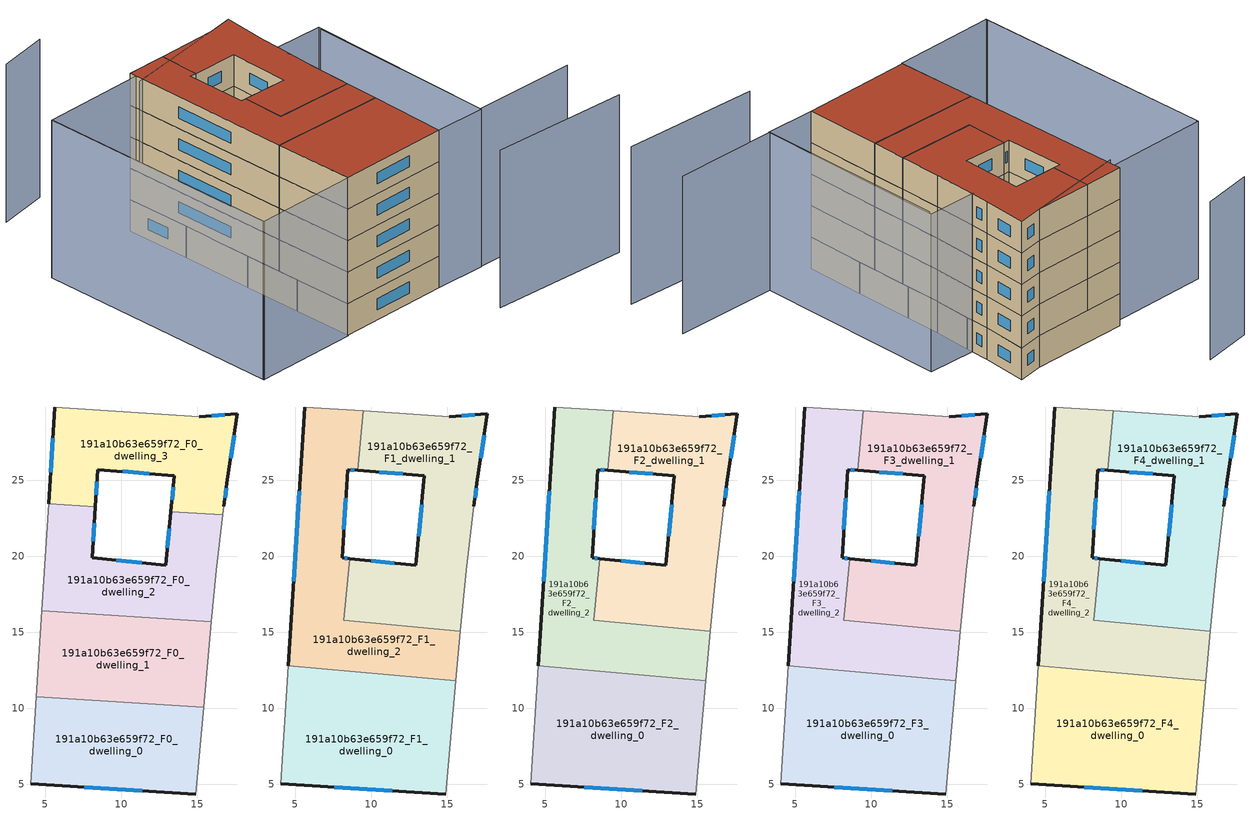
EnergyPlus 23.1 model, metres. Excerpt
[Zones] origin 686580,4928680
191a10b63e659f72_F0_dwelling_0
 floor ground (EU_floor_Construction): 15.42,10.05 14.9,4.36 4.05,5.01 4.42,10.75 z0
 wall outside (EU_wall_Construction): 4.05,5.01 14.9,4.36 z0:3
 wall adiabatic (EU_wall_Construction): 14.9,4.36 15.42,10.05 / 4.42,10.75 4.05,5.01 z0:3
 wall to 191a10b63e659f72_F0_dwelling_1 (EU_wall_Construction): 15.42,10.05 4.42,10.75 z0:3
 window (EU_Window_Construction): 7.58,4.8 11.37,4.57 z0.98:2.02
191a10b63e659f72_F0_dwelling_1
 floor ground (EU_floor_Construction): 15.93,15.69 15.42,10.05 4.42,10.75 4.78,16.4 z0
 wall to 191a10b63e659f72_F0_dwelling_2 (EU_wall_Construction): 15.93,15.69 4.78,16.4 z0:3
 wall adiabatic (EU_wall_Construction): 15.42,10.05 15.93,15.69 / 4.78,16.4 4.42,10.75 z0:3
 ceiling adiabatic (EU_roof_Construction): 15.42,10.05 15.93,15.69 4.78,16.4 4.55,12.8 15.58,11.79 z3
191a10b63e659f72_F0_dwelling_2
 floor ground (EU_floor_Construction): 16.69,22.71 16.24,19.07 15.93,15.69 4.78,16.4 5.23,23.44 8.3,23.25 8.09,19.88 12.93,19.41 13.27,22.93 z0
 wall outside (EU_wall_Construction): 13.27,22.93 12.93,19.41 8.09,19.88 8.3,23.25 z0:3
 wall adiabatic (EU_wall_Construction): 5.23,23.44 4.78,16.4 / 15.93,15.69 16.24,19.07 16.69,22.71 z0:3
 wall to 191a10b63e659f72_F0_dwelling_3 (EU_wall_Construction): 8.3,23.25 5.23,23.44 / 16.69,22.71 13.27,22.93 z0:3
 window (EU_Window_Construction): 8.16,20.98 8.23,22.15 / 11.36,19.56 9.67,19.73 / 13.16,21.78 13.04,20.55 z0.98:2.02
191a10b63e659f72_F0_dwelling_3
 floor ground (EU_floor_Construction): 17.64,29.37 16.98,25.01 16.76,23.28 16.69,22.71 13.27,22.93 13.5,25.29 8.45,25.69 8.3,23.25 5.23,23.44 5.63,29.8 15.14,29.16 z0
 wall outside (EU_wall_Construction): 16.76,23.28 16.98,25.01 17.64,29.37 15.14,29.16 / 8.3,23.25 8.45,25.69 13.5,25.29 13.27,22.93 / 5.63,29.8 5.23,23.44 z0:3
 wall adiabatic (EU_wall_Construction): 16.69,22.71 16.76,23.28 / 15.14,29.16 5.63,29.8 z0:3
 window (EU_Window_Construction): 16.83,23.85 16.91,24.45 / 13.43,24.52 13.35,23.7 / 10.09,25.56 11.86,25.42 / 8.35,24.04 8.4,24.9 / 5.5,27.73 5.36,25.51 / 16.83,29.31 15.96,29.23 / 17.2,26.43 17.43,27.96 z0.98:2.02
191a10b63e659f72_F1_dwelling_0
 floor to 191a10b63e659f72_F0_dwelling_0 (EU_floor_Construction): 15.42,10.05 14.9,4.36 4.05,5.01 4.42,10.75 z3
 floor to 191a10b63e659f72_F0_dwelling_1 (EU_floor_Construction): 15.58,11.79 15.42,10.05 4.42,10.75 4.55,12.8 z3
 wall outside (EU_wall_Construction): 4.05,5.01 14.9,4.36 z3:6
 wall adiabatic (EU_wall_Construction): 4.55,12.8 4.05,5.01 / 14.9,4.36 15.58,11.79 z3:6
 wall to 191a10b63e659f72_F1_dwelling_2 (EU_wall_Construction): 15.58,11.79 4.55,12.8 z3:6
 window (EU_Window_Construction): 7.58,4.8 11.37,4.57 z3.98:5.02
191a10b63e659f72_F1_dwelling_1
 floor to 191a10b63e659f72_F0_dwelling_3 (EU_floor_Construction): 17.64,29.37 16.98,25.01 16.76,23.28 16.69,22.71 13.27,22.93 13.5,25.29 9.12,25.64 9.48,29.54 15.14,29.16 z3
 floor to 191a10b63e659f72_F0_dwelling_2 (EU_floor_Construction): 16.69,22.71 16.24,19.07 15.93,15.69 8.25,16.18 8.59,19.84 12.93,19.41 13.27,22.93 z3
 floor adiabatic (EU_floor_Construction): 15.93,15.69 15.88,15.06 8.21,15.77 8.25,16.18 z3
 wall outside (EU_wall_Construction): 9.12,25.64 13.5,25.29 12.93,19.41 8.59,19.84 / 16.76,23.28 16.98,25.01 17.64,29.37 15.14,29.16 z3:6
 wall adiabatic (EU_wall_Construction): 15.88,15.06 16.24,19.07 16.76,23.28 / 15.14,29.16 9.48,29.54 z3:6
 wall to 191a10b63e659f72_F1_dwelling_2 (EU_wall_Construction): 8.59,19.84 8.21,15.77 15.88,15.06 / 9.48,29.54 9.12,25.64 z3:6
 window (EU_Window_Construction): 11.52,19.55 10,19.7 / 13.32,23.38 13.12,21.32 / 10.55,25.53 12.08,25.41 / 16.83,29.31 15.96,29.23 / 17.2,26.43 17.43,27.96 / 16.83,23.85 16.91,24.45 z3.98:5.02
191a10b63e659f72_F1_dwelling_2
 floor adiabatic (EU_floor_Construction): 15.88,15.06 15.58,11.79 4.55,12.8 4.78,16.4 8.25,16.18 8.21,15.77 z3
 floor to 191a10b63e659f72_F0_dwelling_3 (EU_floor_Construction): 9.48,29.54 9.12,25.64 8.45,25.69 8.3,23.25 5.23,23.44 5.63,29.8 z3
 floor to 191a10b63e659f72_F0_dwelling_2 (EU_floor_Construction): 8.3,23.25 8.09,19.88 8.59,19.84 8.25,16.18 4.78,16.4 5.23,23.44 z3
 wall outside (EU_wall_Construction): 8.59,19.84 8.09,19.88 8.45,25.69 9.12,25.64 / 5.63,29.8 4.55,12.8 z3:6
 wall adiabatic (EU_wall_Construction): 15.58,11.79 15.88,15.06 / 9.48,29.54 5.63,29.8 z3:6
 window (EU_Window_Construction): 8.43,19.85 8.25,19.87 / 5.28,24.27 4.9,18.33 / 8.67,25.68 8.9,25.66 / 8.21,21.77 8.33,23.8 z3.98:5.02
191a10b63e659f72_F2_dwelling_0
 floor to 191a10b63e659f72_F1_dwelling_0 (EU_floor_Construction): 15.58,11.79 14.9,4.36 4.05,5.01 4.55,12.8 z6
 wall outside (EU_wall_Construction): 4.05,5.01 14.9,4.36 z6:9
 wall adiabatic (EU_wall_Construction): 4.55,12.8 4.05,5.01 / 14.9,4.36 15.58,11.79 z6:9
 wall to 191a10b63e659f72_F2_dwelling_2 (EU_wall_Construction): 15.58,11.79 4.55,12.8 z6:9
 window (EU_Window_Construction): 7.58,4.8 11.37,4.57 z6.98:8.02
191a10b63e659f72_F2_dwelling_1
 floor to 191a10b63e659f72_F1_dwelling_1 (EU_floor_Construction): 17.64,29.37 16.98,25.01 16.76,23.28 16.24,19.07 15.88,15.06 8.21,15.77 8.59,19.84 12.93,19.41 13.5,25.29 9.12,25.64 9.48,29.54 15.14,29.16 z6
 wall outside (EU_wall_Construction): 9.12,25.64 13.5,25.29 12.93,19.41 8.59,19.84 / 16.76,23.28 16.98,25.01 17.64,29.37 15.14,29.16 z6:9
 wall adiabatic (EU_wall_Construction): 15.88,15.06 16.24,19.07 16.76,23.28 / 15.14,29.16 9.48,29.54 z6:9
 wall to 191a10b63e659f72_F2_dwelling_2 (EU_wall_Construction): 8.59,19.84 8.21,15.77 15.88,15.06 / 9.48,29.54 9.12,25.64 z6:9
 window (EU_Window_Construction): 11.52,19.55 10,19.7 / 13.32,23.38 13.12,21.32 / 10.55,25.53 12.08,25.41 / 16.83,29.31 15.96,29.23 / 17.2,26.43 17.43,27.96 / 16.83,23.85 16.91,24.45 z6.98:8.02
191a10b63e659f72_F2_dwelling_2
 floor to 191a10b63e659f72_F1_dwelling_2 (EU_floor_Construction): 9.48,29.54 9.12,25.64 8.45,25.69 8.09,19.88 8.59,19.84 8.21,15.77 15.88,15.06 15.58,11.79 4.55,12.8 5.63,29.8 z6
 wall outside (EU_wall_Construction): 8.59,19.84 8.09,19.88 8.45,25.69 9.12,25.64 / 5.63,29.8 4.55,12.8 z6:9
 wall adiabatic (EU_wall_Construction): 15.58,11.79 15.88,15.06 / 9.48,29.54 5.63,29.8 z6:9
 window (EU_Window_Construction): 8.43,19.85 8.25,19.87 / 5.28,24.27 4.9,18.33 / 8.67,25.68 8.9,25.66 / 8.21,21.77 8.33,23.8 z6.98:8.02
191a10b63e659f72_F3_dwelling_0
 floor to 191a10b63e659f72_F2_dwelling_0 (EU_floor_Construction): 15.58,11.79 14.9,4.36 4.05,5.01 4.55,12.8 z9
 wall outside (EU_wall_Construction): 4.05,5.01 14.9,4.36 z9:12
 wall adiabatic (EU_wall_Construction): 4.55,12.8 4.05,5.01 / 14.9,4.36 15.58,11.79 z9:12
 wall to 191a10b63e659f72_F3_dwelling_2 (EU_wall_Construction): 15.58,11.79 4.55,12.8 z9:12
 window (EU_Window_Construction): 7.58,4.8 11.37,4.57 z9.98:11.02
191a10b63e659f72_F3_dwelling_1
 floor to 191a10b63e659f72_F2_dwelling_1 (EU_floor_Construction): 17.64,29.37 16.98,25.01 16.76,23.28 16.24,19.07 15.88,15.06 8.21,15.77 8.59,19.84 12.93,19.41 13.5,25.29 9.12,25.64 9.48,29.54 15.14,29.16 z9
 wall outside (EU_wall_Construction): 9.12,25.64 13.5,25.29 12.93,19.41 8.59,19.84 / 16.76,23.28 16.98,25.01 17.64,29.37 15.14,29.16 z9:12
 wall adiabatic (EU_wall_Construction): 15.88,15.06 16.24,19.07 16.76,23.28 / 15.14,29.16 9.48,29.54 z9:12
 wall to 191a10b63e659f72_F3_dwelling_2 (EU_wall_Construction): 8.59,19.84 8.21,15.77 15.88,15.06 / 9.48,29.54 9.12,25.64 z9:12
 window (EU_Window_Construction): 11.52,19.55 10,19.7 / 13.32,23.38 13.12,21.32 / 10.55,25.53 12.08,25.41 / 16.83,29.31 15.96,29.23 / 17.2,26.43 17.43,27.96 / 16.83,23.85 16.91,24.45 z9.98:11.02
191a10b63e659f72_F3_dwelling_2
 floor to 191a10b63e659f72_F2_dwelling_2 (EU_floor_Construction): 9.48,29.54 9.12,25.64 8.45,25.69 8.09,19.88 8.59,19.84 8.21,15.77 15.88,15.06 15.58,11.79 4.55,12.8 5.63,29.8 z9
 wall outside (EU_wall_Construction): 8.59,19.84 8.09,19.88 8.45,25.69 9.12,25.64 / 5.63,29.8 4.55,12.8 z9:12
 wall adiabatic (EU_wall_Construction): 15.58,11.79 15.88,15.06 / 9.48,29.54 5.63,29.8 z9:12
 window (EU_Window_Construction): 8.43,19.85 8.25,19.87 / 5.28,24.27 4.9,18.33 / 8.67,25.68 8.9,25.66 / 8.21,21.77 8.33,23.8 z9.98:11.02
191a10b63e659f72_F4_dwelling_0
 floor to 191a10b63e659f72_F3_dwelling_0 (EU_floor_Construction): 15.58,11.79 14.9,4.36 4.05,5.01 4.55,12.8 z12
 wall outside (EU_wall_Construction): 4.05,5.01 14.9,4.36 z12:15
 wall adiabatic (EU_wall_Construction): 4.55,12.8 4.05,5.01 / 14.9,4.36 15.58,11.79 z12:15
 wall to 191a10b63e659f72_F4_dwelling_2 (EU_wall_Construction): 15.58,11.79 4.55,12.8 z12:15
 window (EU_Window_Construction): 7.58,4.8 11.37,4.57 z12.98:14.02
 roof outside (EU_roof_Construction): 14.9,4.36 15.58,11.79 4.55,12.8 4.05,5.01 z15
191a10b63e659f72_F4_dwelling_1
 floor to 191a10b63e659f72_F3_dwelling_1 (EU_floor_Construction): 17.64,29.37 16.98,25.01 16.76,23.28 16.24,19.07 15.88,15.06 8.21,15.77 8.59,19.84 12.93,19.41 13.5,25.29 9.12,25.64 9.48,29.54 15.14,29.16 z12
 wall outside (EU_wall_Construction): 9.12,25.64 13.5,25.29 12.93,19.41 8.59,19.84 / 16.76,23.28 16.98,25.01 17.64,29.37 15.14,29.16 z12:15
 wall adiabatic (EU_wall_Construction): 15.88,15.06 16.24,19.07 16.76,23.28 / 15.14,29.16 9.48,29.54 z12:15
 wall to 191a10b63e659f72_F4_dwelling_2 (EU_wall_Construction): 8.59,19.84 8.21,15.77 15.88,15.06 / 9.48,29.54 9.12,25.64 z12:15
 window (EU_Window_Construction): 11.52,19.55 10,19.7 / 13.32,23.38 13.12,21.32 / 10.55,25.53 12.08,25.41 / 16.83,29.31 15.96,29.23 / 17.2,26.43 17.43,27.96 / 16.83,23.85 16.91,24.45 z12.98:14.02
 roof outside (EU_roof_Construction): 15.88,15.06 16.24,19.07 16.76,23.28 16.98,25.01 17.64,29.37 15.14,29.16 9.48,29.54 9.12,25.64 13.5,25.29 12.93,19.41 8.59,19.84 8.21,15.77 z15
191a10b63e659f72_F4_dwelling_2
 floor to 191a10b63e659f72_F3_dwelling_2 (EU_floor_Construction): 9.48,29.54 9.12,25.64 8.45,25.69 8.09,19.88 8.59,19.84 8.21,15.77 15.88,15.06 15.58,11.79 4.55,12.8 5.63,29.8 z12
 wall outside (EU_wall_Construction): 8.59,19.84 8.09,19.88 8.45,25.69 9.12,25.64 / 5.63,29.8 4.55,12.8 z12:15
 wall adiabatic (EU_wall_Construction): 15.58,11.79 15.88,15.06 / 9.48,29.54 5.63,29.8 z12:15
 window (EU_Window_Construction): 8.43,19.85 8.25,19.87 / 5.28,24.27 4.9,18.33 / 8.67,25.68 8.9,25.66 / 8.21,21.77 8.33,23.8 z12.98:14.02
 roof outside (EU_roof_Construction): 15.58,11.79 15.88,15.06 8.21,15.77 8.59,19.84 8.09,19.88 8.45,25.69 9.12,25.64 9.48,29.54 5.63,29.8 4.55,12.8 z15
shading: 15.61,-1.66 28.94,-3.22 / 29.88,3.16 19.78,4 / 19.78,4 21.31,22.5 / -4.41,29.59 -5.95,5.61 / 15.14,29.16 5.14,28.36 / 5.1,39.12 0.18,38.58 / 14.9,4.36 16.63,23.3 / 16.63,23.3 21.5,22.85 / 21.5,22.85 19.77,3.91 / 19.77,3.91 14.9,4.36 / 5.59,29.14 4.05,4.98 / 4.05,4.98 -5.95,5.62 / -5.95,5.62 -4.41,29.78 / -4.41,29.78 5.59,29.14 z0:15
[Building]
EU S2 Campaign: North Axis=0; Terrain=City; Solar Distribution=FullExterior
[Site:Location]
Bologna: Latitude=44.5; Longitude=11.25; Time Zone=1; Elevation=37
[SizingPeriod:WeatherFileDays]
AnnualSizingPeriod: Begin Month=1; Begin Day of Month=1; End Month=12; End Day of Month=31; Day of Week for Start Day=Monday; Use Weather File Daylight Saving Period=No; Use Weather File Rain and Snow Indicators=No
[MATERIAL]
EU_InternalMass_Material: Roughness=MediumRough; Thickness=0.1; Conductivity=1; Density=1800; Specific Heat=900; Thermal Absorptance=0.9; Solar Absorptance=0.7; Visible Absorptance=0.7
[MATERIAL:NOMASS] Roughness=MediumRough; Thermal Absorptance=0.9; Solar Absorptance=0.7; Visible Absorptance=0.7
Name | Thermal Resistance
EU_wall_NoMass | 0.905828
EU_roof_NoMass | 0.37593
EU_floor_NoMass | 0.67114
[WINDOWMATERIAL:SIMPLEGLAZINGSYSTEM]
EU_Window_SimpleGlazing: UFactor=4.52486; Solar Heat Gain Coefficient=0.85; Visible Transmittance=0.85
[CONSTRUCTION]
EU_wall_Construction: EU_wall_NoMass
EU_roof_Construction: EU_roof_NoMass
EU_floor_Construction: EU_floor_NoMass
EU_InternalMass_Construction: EU_InternalMass_Material
EU_Window_Construction: EU_Window_SimpleGlazing
[ZONE] Type=1; Multiplier=1; Ceiling Height=autocalculate; Floor Area=autocalculate; Part of Total Floor Area=Yes
Name | Volume
191a10b63e659f72_F0_dwelling_0 | 188.352
191a10b63e659f72_F1_dwelling_0; 191a10b63e659f72_F2_dwelling_0; 191a10b63e659f72_F3_dwelling_0; 191a10b63e659f72_F4_dwelling_0 | 251.148
191a10b63e659f72_F0_dwelling_1 | 188.355
191a10b63e659f72_F1_dwelling_1; 191a10b63e659f72_F2_dwelling_1; 191a10b63e659f72_F3_dwelling_1; 191a10b63e659f72_F4_dwelling_1; 191a10b63e659f72_F1_dwelling_2; 191a10b63e659f72_F2_dwelling_2; 191a10b63e659f72_F3_dwelling_2; 191a10b63e659f72_F4_dwelling_2 | 251.136
191a10b63e659f72_F0_dwelling_2 | 188.358
191a10b63e659f72_F0_dwelling_3 | 188.361
[INTERNALMASS] Construction=EU_InternalMass_Construction
Name | Zone or ZoneList | Surface Area
191a10b63e659f72_F0_dwelling_0_EU_InternalMass | 191a10b63e659f72_F0_dwelling_0 | 62.7843
191a10b63e659f72_F0_dwelling_1_EU_InternalMass | 191a10b63e659f72_F0_dwelling_1 | 62.7855
191a10b63e659f72_F0_dwelling_2_EU_InternalMass | 191a10b63e659f72_F0_dwelling_2 | 62.7859
191a10b63e659f72_F0_dwelling_3_EU_InternalMass | 191a10b63e659f72_F0_dwelling_3 | 62.7861
191a10b63e659f72_F1_dwelling_0_EU_InternalMass | 191a10b63e659f72_F1_dwelling_0 | 83.7166
191a10b63e659f72_F1_dwelling_1_EU_InternalMass | 191a10b63e659f72_F1_dwelling_1 | 83.7125
191a10b63e659f72_F1_dwelling_2_EU_InternalMass | 191a10b63e659f72_F1_dwelling_2 | 83.7114
191a10b63e659f72_F2_dwelling_0_EU_InternalMass | 191a10b63e659f72_F2_dwelling_0 | 83.7166
191a10b63e659f72_F2_dwelling_1_EU_InternalMass | 191a10b63e659f72_F2_dwelling_1 | 83.7125
191a10b63e659f72_F2_dwelling_2_EU_InternalMass | 191a10b63e659f72_F2_dwelling_2 | 83.7114
191a10b63e659f72_F3_dwelling_0_EU_InternalMass | 191a10b63e659f72_F3_dwelling_0 | 83.7166
191a10b63e659f72_F3_dwelling_1_EU_InternalMass | 191a10b63e659f72_F3_dwelling_1 | 83.7125
191a10b63e659f72_F3_dwelling_2_EU_InternalMass | 191a10b63e659f72_F3_dwelling_2 | 83.7114
191a10b63e659f72_F4_dwelling_0_EU_InternalMass | 191a10b63e659f72_F4_dwelling_0 | 83.7166
191a10b63e659f72_F4_dwelling_1_EU_InternalMass | 191a10b63e659f72_F4_dwelling_1 | 83.7125
191a10b63e659f72_F4_dwelling_2_EU_InternalMass | 191a10b63e659f72_F4_dwelling_2 | 83.7114
[OTHEREQUIPMENT] Fuel Type=Electricity; Design Level Calculation Method=Watts/Area; Power per Zone Floor Area=1; Fraction Latent=0; Fraction Radiant=0; Fraction Lost=0; Carbon Dioxide Generation Rate=0; EndUse Subcategory=EU_Step8_InternalGains
Name | Zone or ZoneList or Space or SpaceList | Schedule
EU_Step8_InternalGain_191a10b63e659f72_F0_dwelling_0_f000 | 191a10b63e659f72_F0_dwelling_0 | EU_Step8_GainSchedule_191a10b63e659f72_F0_dwelling_0_f000
EU_Step8_InternalGain_191a10b63e659f72_F0_dwelling_1_f000 | 191a10b63e659f72_F0_dwelling_1 | EU_Step8_GainSchedule_191a10b63e659f72_F0_dwelling_1_f000
EU_Step8_InternalGain_191a10b63e659f72_F0_dwelling_2_f000 | 191a10b63e659f72_F0_dwelling_2 | EU_Step8_GainSchedule_191a10b63e659f72_F0_dwelling_2_f000
EU_Step8_InternalGain_191a10b63e659f72_F0_dwelling_3_f000 | 191a10b63e659f72_F0_dwelling_3 | EU_Step8_GainSchedule_191a10b63e659f72_F0_dwelling_3_f000
EU_Step8_InternalGain_191a10b63e659f72_F1_dwelling_0_f000 | 191a10b63e659f72_F1_dwelling_0 | EU_Step8_GainSchedule_191a10b63e659f72_F1_dwelling_0_f000
EU_Step8_InternalGain_191a10b63e659f72_F1_dwelling_1_f000 | 191a10b63e659f72_F1_dwelling_1 | EU_Step8_GainSchedule_191a10b63e659f72_F1_dwelling_1_f000
EU_Step8_InternalGain_191a10b63e659f72_F1_dwelling_2_f000 | 191a10b63e659f72_F1_dwelling_2 | EU_Step8_GainSchedule_191a10b63e659f72_F1_dwelling_2_f000
EU_Step8_InternalGain_191a10b63e659f72_F2_dwelling_0_f000 | 191a10b63e659f72_F2_dwelling_0 | EU_Step8_GainSchedule_191a10b63e659f72_F2_dwelling_0_f000
EU_Step8_InternalGain_191a10b63e659f72_F2_dwelling_1_f000 | 191a10b63e659f72_F2_dwelling_1 | EU_Step8_GainSchedule_191a10b63e659f72_F2_dwelling_1_f000
EU_Step8_InternalGain_191a10b63e659f72_F2_dwelling_2_f000 | 191a10b63e659f72_F2_dwelling_2 | EU_Step8_GainSchedule_191a10b63e659f72_F2_dwelling_2_f000
EU_Step8_InternalGain_191a10b63e659f72_F3_dwelling_0_f000 | 191a10b63e659f72_F3_dwelling_0 | EU_Step8_GainSchedule_191a10b63e659f72_F3_dwelling_0_f000
EU_Step8_InternalGain_191a10b63e659f72_F3_dwelling_1_f000 | 191a10b63e659f72_F3_dwelling_1 | EU_Step8_GainSchedule_191a10b63e659f72_F3_dwelling_1_f000
EU_Step8_InternalGain_191a10b63e659f72_F3_dwelling_2_f000 | 191a10b63e659f72_F3_dwelling_2 | EU_Step8_GainSchedule_191a10b63e659f72_F3_dwelling_2_f000
EU_Step8_InternalGain_191a10b63e659f72_F4_dwelling_0_f000 | 191a10b63e659f72_F4_dwelling_0 | EU_Step8_GainSchedule_191a10b63e659f72_F4_dwelling_0_f000
EU_Step8_InternalGain_191a10b63e659f72_F4_dwelling_1_f000 | 191a10b63e659f72_F4_dwelling_1 | EU_Step8_GainSchedule_191a10b63e659f72_F4_dwelling_1_f000
EU_Step8_InternalGain_191a10b63e659f72_F4_dwelling_2_f000 | 191a10b63e659f72_F4_dwelling_2 | EU_Step8_GainSchedule_191a10b63e659f72_F4_dwelling_2_f000
[ZONEVENTILATION:DESIGNFLOWRATE] Schedule=EU_AlwaysOn; Design Flow Rate Calculation Method=AirChanges/Hour; Air Changes per Hour=0.73129; Ventilation Type=Natural; Fan Pressure Rise=0; Fan Total Efficiency=1; Constant Term Coefficient=1; Temperature Term Coefficient=0; Velocity Term Coefficient=0; Velocity Squared Term Coefficient=0; Minimum Indoor Temperature=-100; Maximum Indoor Temperature=100; Delta Temperature=-100; Minimum Outdoor Temperature=-100; Maximum Outdoor Temperature=100; Maximum Wind Speed=40
Name | Zone or ZoneList or Space or SpaceList
EU_ConstantAir_191a10b63e659f72_F0_dwelling_0 | 191a10b63e659f72_F0_dwelling_0
EU_ConstantAir_191a10b63e659f72_F0_dwelling_1 | 191a10b63e659f72_F0_dwelling_1
EU_ConstantAir_191a10b63e659f72_F0_dwelling_2 | 191a10b63e659f72_F0_dwelling_2
EU_ConstantAir_191a10b63e659f72_F0_dwelling_3 | 191a10b63e659f72_F0_dwelling_3
EU_ConstantAir_191a10b63e659f72_F1_dwelling_0 | 191a10b63e659f72_F1_dwelling_0
EU_ConstantAir_191a10b63e659f72_F1_dwelling_1 | 191a10b63e659f72_F1_dwelling_1
EU_ConstantAir_191a10b63e659f72_F1_dwelling_2 | 191a10b63e659f72_F1_dwelling_2
EU_ConstantAir_191a10b63e659f72_F2_dwelling_0 | 191a10b63e659f72_F2_dwelling_0
EU_ConstantAir_191a10b63e659f72_F2_dwelling_1 | 191a10b63e659f72_F2_dwelling_1
EU_ConstantAir_191a10b63e659f72_F2_dwelling_2 | 191a10b63e659f72_F2_dwelling_2
EU_ConstantAir_191a10b63e659f72_F3_dwelling_0 | 191a10b63e659f72_F3_dwelling_0
EU_ConstantAir_191a10b63e659f72_F3_dwelling_1 | 191a10b63e659f72_F3_dwelling_1
EU_ConstantAir_191a10b63e659f72_F3_dwelling_2 | 191a10b63e659f72_F3_dwelling_2
EU_ConstantAir_191a10b63e659f72_F4_dwelling_0 | 191a10b63e659f72_F4_dwelling_0
EU_ConstantAir_191a10b63e659f72_F4_dwelling_1 | 191a10b63e659f72_F4_dwelling_1
EU_ConstantAir_191a10b63e659f72_F4_dwelling_2 | 191a10b63e659f72_F4_dwelling_2
[HVACTEMPLATE:THERMOSTAT] Constant Heating Setpoint=20; Constant Cooling Setpoint=50
EU_HeatOnly_191a10b63e659f72_F0_dwelling_0; EU_HeatOnly_191a10b63e659f72_F0_dwelling_1; EU_HeatOnly_191a10b63e659f72_F0_dwelling_2; EU_HeatOnly_191a10b63e659f72_F0_dwelling_3; EU_HeatOnly_191a10b63e659f72_F1_dwelling_0; EU_HeatOnly_191a10b63e659f72_F1_dwelling_1; EU_HeatOnly_191a10b63e659f72_F1_dwelling_2; EU_HeatOnly_191a10b63e659f72_F2_dwelling_0; EU_HeatOnly_191a10b63e659f72_F2_dwelling_1; EU_HeatOnly_191a10b63e659f72_F2_dwelling_2; EU_HeatOnly_191a10b63e659f72_F3_dwelling_0; EU_HeatOnly_191a10b63e659f72_F3_dwelling_1; EU_HeatOnly_191a10b63e659f72_F3_dwelling_2; EU_HeatOnly_191a10b63e659f72_F4_dwelling_0; EU_HeatOnly_191a10b63e659f72_F4_dwelling_1; EU_HeatOnly_191a10b63e659f72_F4_dwelling_2
[HVACTEMPLATE:ZONE:IDEALLOADSAIRSYSTEM] System Availability Schedule=EU_AlwaysOn; Maximum Heating Supply Air Temperature=50; Minimum Cooling Supply Air Temperature=13; Maximum Heating Supply Air Humidity Ratio=0.0156; Minimum Cooling Supply Air Humidity Ratio=0.0077; Heating Limit=NoLimit; Cooling Limit=NoLimit; Heating Availability Schedule=EU_AlwaysOn; Cooling Availability Schedule=EU_CoolingOff; Dehumidification Control Type=ConstantSensibleHeatRatio; Cooling Sensible Heat Ratio=0.7; Dehumidification Setpoint=60; Humidification Control Type=None; Humidification Setpoint=30; Outdoor Air Method=None; Outdoor Air Flow Rate per Person=0.00944; Outdoor Air Flow Rate per Zone Floor Area=0; Outdoor Air Flow Rate per Zone=0; Demand Controlled Ventilation Type=None; Outdoor Air Economizer Type=NoEconomizer; Heat Recovery Type=None; Sensible Heat Recovery Effectiveness=0.7; Latent Heat Recovery Effectiveness=0.65
Name | Template Thermostat
191a10b63e659f72_F0_dwelling_0 | EU_HeatOnly_191a10b63e659f72_F0_dwelling_0
191a10b63e659f72_F0_dwelling_1 | EU_HeatOnly_191a10b63e659f72_F0_dwelling_1
191a10b63e659f72_F0_dwelling_2 | EU_HeatOnly_191a10b63e659f72_F0_dwelling_2
191a10b63e659f72_F0_dwelling_3 | EU_HeatOnly_191a10b63e659f72_F0_dwelling_3
191a10b63e659f72_F1_dwelling_0 | EU_HeatOnly_191a10b63e659f72_F1_dwelling_0
191a10b63e659f72_F1_dwelling_1 | EU_HeatOnly_191a10b63e659f72_F1_dwelling_1
191a10b63e659f72_F1_dwelling_2 | EU_HeatOnly_191a10b63e659f72_F1_dwelling_2
191a10b63e659f72_F2_dwelling_0 | EU_HeatOnly_191a10b63e659f72_F2_dwelling_0
191a10b63e659f72_F2_dwelling_1 | EU_HeatOnly_191a10b63e659f72_F2_dwelling_1
191a10b63e659f72_F2_dwelling_2 | EU_HeatOnly_191a10b63e659f72_F2_dwelling_2
191a10b63e659f72_F3_dwelling_0 | EU_HeatOnly_191a10b63e659f72_F3_dwelling_0
191a10b63e659f72_F3_dwelling_1 | EU_HeatOnly_191a10b63e659f72_F3_dwelling_1
191a10b63e659f72_F3_dwelling_2 | EU_HeatOnly_191a10b63e659f72_F3_dwelling_2
191a10b63e659f72_F4_dwelling_0 | EU_HeatOnly_191a10b63e659f72_F4_dwelling_0
191a10b63e659f72_F4_dwelling_1 | EU_HeatOnly_191a10b63e659f72_F4_dwelling_1
191a10b63e659f72_F4_dwelling_2 | EU_HeatOnly_191a10b63e659f72_F4_dwelling_2
[SIZING:ZONE] Zone Cooling Design Supply Air Temperature Input Method=SupplyAirTemperature; Zone Cooling Design Supply Air Temperature=13; Zone Heating Design Supply Air Temperature Input Method=SupplyAirTemperature; Zone Heating Design Supply Air Temperature=50; Zone Cooling Design Supply Air Humidity Ratio=0.008; Zone Heating Design Supply Air Humidity Ratio=0.008; Cooling Design Air Flow Method=DesignDay; Cooling Design Air Flow Rate=0; Cooling Minimum Air Flow per Zone Floor Area=0.000762; Cooling Minimum Air Flow=0; Cooling Minimum Air Flow Fraction=0.2; Heating Design Air Flow Method=DesignDay; Heating Design Air Flow Rate=0; Heating Maximum Air Flow per Zone Floor Area=0.002032; Heating Maximum Air Flow=0.141576; Heating Maximum Air Flow Fraction=0.3; Account for Dedicated Outdoor Air System=No; Dedicated Outdoor Air System Control Strategy=NeutralSupplyAir; Dedicated Outdoor Air Low Setpoint Temperature for Design=autosize; Dedicated Outdoor Air High Setpoint Temperature for Design=autosize; Zone Load Sizing Method=Sensible Load Only No Latent Load; Zone Latent Cooling Design Supply Air Humidity Ratio Input Method=HumidityRatioDifference; Zone Cooling Design Supply Air Humidity Ratio Difference=0.005; Zone Latent Heating Design Supply Air Humidity Ratio Input Method=HumidityRatioDifference; Zone Humidification Design Supply Air Humidity Ratio Difference=0.005
191a10b63e659f72_F0_dwelling_0; 191a10b63e659f72_F0_dwelling_1; 191a10b63e659f72_F0_dwelling_2; 191a10b63e659f72_F0_dwelling_3; 191a10b63e659f72_F1_dwelling_0; 191a10b63e659f72_F1_dwelling_1; 191a10b63e659f72_F1_dwelling_2; 191a10b63e659f72_F2_dwelling_0; 191a10b63e659f72_F2_dwelling_1; 191a10b63e659f72_F2_dwelling_2; 191a10b63e659f72_F3_dwelling_0; 191a10b63e659f72_F3_dwelling_1; 191a10b63e659f72_F3_dwelling_2; 191a10b63e659f72_F4_dwelling_0; 191a10b63e659f72_F4_dwelling_1; 191a10b63e659f72_F4_dwelling_2
[SCHEDULE:CONSTANT]
Name | Hourly Value
EU_AlwaysOn | 1
EU_CoolingOff | 0
[SCHEDULE:FILE] Column Number=1; Rows to Skip at Top=0; Number of Hours of Data=8760; Column Separator=Comma; Interpolate to Timestep=No; Minutes per Item=60; Adjust Schedule for Daylight Savings=Yes
Name | File
EU_Step8_GainSchedule_191a10b63e659f72_F0_dwelling_0_f000 | ../../schedules/191a10b63e659f72/191a10b63e659f72_F0_dwelling_0_f000_gain.csv
EU_Step8_GainSchedule_191a10b63e659f72_F0_dwelling_1_f000 | ../../schedules/191a10b63e659f72/191a10b63e659f72_F0_dwelling_1_f000_gain.csv
EU_Step8_GainSchedule_191a10b63e659f72_F0_dwelling_2_f000 | ../../schedules/191a10b63e659f72/191a10b63e659f72_F0_dwelling_2_f000_gain.csv
EU_Step8_GainSchedule_191a10b63e659f72_F0_dwelling_3_f000 | ../../schedules/191a10b63e659f72/191a10b63e659f72_F0_dwelling_3_f000_gain.csv
EU_Step8_GainSchedule_191a10b63e659f72_F1_dwelling_0_f000 | ../../schedules/191a10b63e659f72/191a10b63e659f72_F1_dwelling_0_f000_gain.csv
EU_Step8_GainSchedule_191a10b63e659f72_F1_dwelling_1_f000 | ../../schedules/191a10b63e659f72/191a10b63e659f72_F1_dwelling_1_f000_gain.csv
EU_Step8_GainSchedule_191a10b63e659f72_F1_dwelling_2_f000 | ../../schedules/191a10b63e659f72/191a10b63e659f72_F1_dwelling_2_f000_gain.csv
EU_Step8_GainSchedule_191a10b63e659f72_F2_dwelling_0_f000 | ../../schedules/191a10b63e659f72/191a10b63e659f72_F2_dwelling_0_f000_gain.csv
EU_Step8_GainSchedule_191a10b63e659f72_F2_dwelling_1_f000 | ../../schedules/191a10b63e659f72/191a10b63e659f72_F2_dwelling_1_f000_gain.csv
EU_Step8_GainSchedule_191a10b63e659f72_F2_dwelling_2_f000 | ../../schedules/191a10b63e659f72/191a10b63e659f72_F2_dwelling_2_f000_gain.csv
EU_Step8_GainSchedule_191a10b63e659f72_F3_dwelling_0_f000 | ../../schedules/191a10b63e659f72/191a10b63e659f72_F3_dwelling_0_f000_gain.csv
EU_Step8_GainSchedule_191a10b63e659f72_F3_dwelling_1_f000 | ../../schedules/191a10b63e659f72/191a10b63e659f72_F3_dwelling_1_f000_gain.csv
EU_Step8_GainSchedule_191a10b63e659f72_F3_dwelling_2_f000 | ../../schedules/191a10b63e659f72/191a10b63e659f72_F3_dwelling_2_f000_gain.csv
EU_Step8_GainSchedule_191a10b63e659f72_F4_dwelling_0_f000 | ../../schedules/191a10b63e659f72/191a10b63e659f72_F4_dwelling_0_f000_gain.csv
EU_Step8_GainSchedule_191a10b63e659f72_F4_dwelling_1_f000 | ../../schedules/191a10b63e659f72/191a10b63e659f72_F4_dwelling_1_f000_gain.csv
EU_Step8_GainSchedule_191a10b63e659f72_F4_dwelling_2_f000 | ../../schedules/191a10b63e659f72/191a10b63e659f72_F4_dwelling_2_f000_gain.csv
